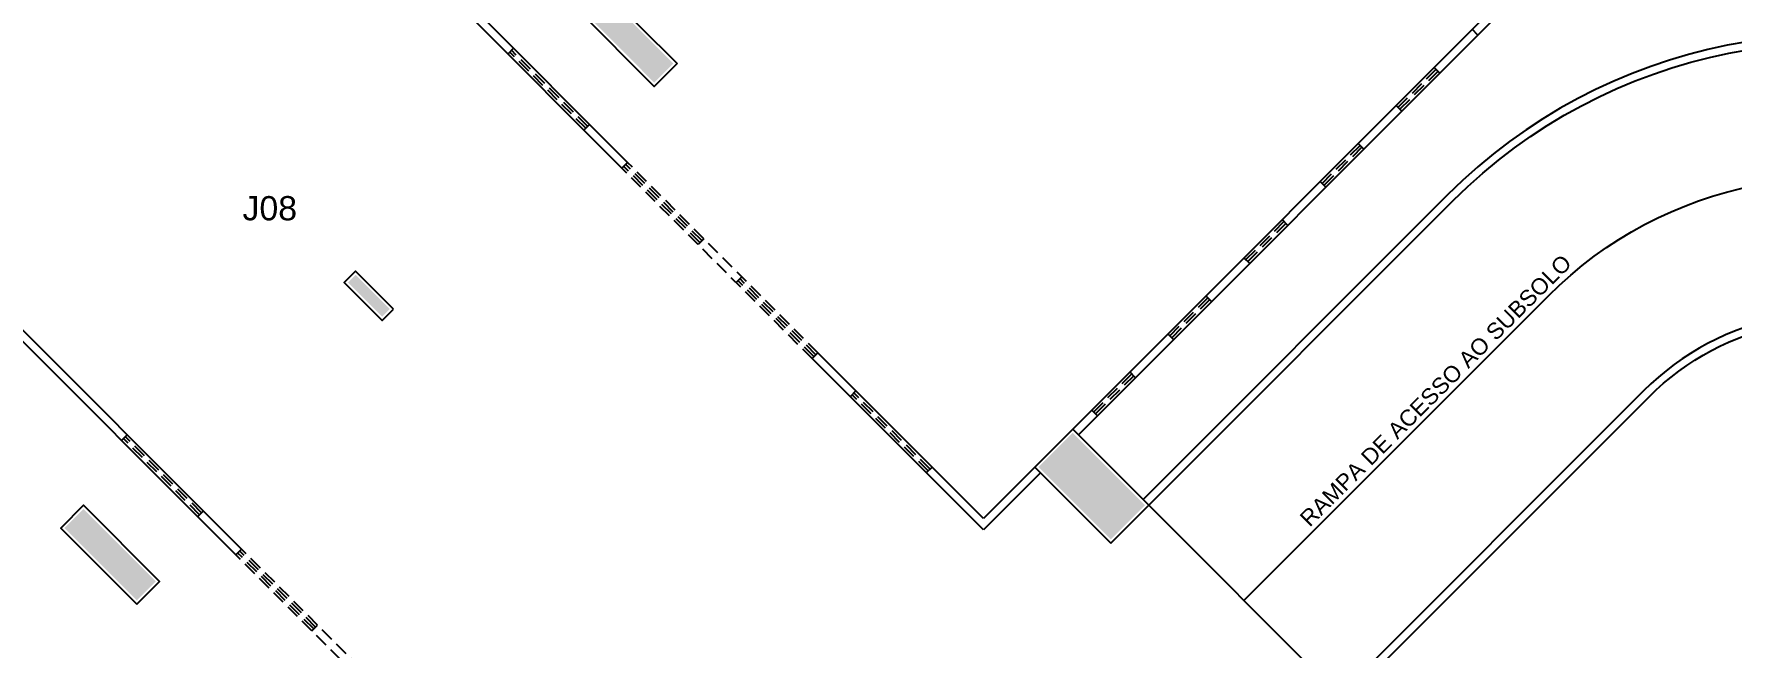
# Model space of a CAD drawing. Extents: x 308 to 539, y -42 to 210.
# Drawn here: x 457.21 to 488.75, y 98.32 to 109.71 of the extents above; entities that cross this region are included whole.
import ezdxf

# ---------------------------------------------------------------- set-up
doc = ezdxf.new("R2010")
doc.units = 0
doc.header["$LTSCALE"] = 2
doc.linetypes.add('HIDDEN', pattern=[0.375, 0.25, -0.125])
for name, color, linetype in [('ESQUADRIA-ALTA-ARY', 7, 'HIDDEN'), ('HACHURAS-ARY', 9, 'CONTINUOUS'), ('PAREDE-ALTA-ARY', 1, 'CONTINUOUS'), ('PILARES-PRINC-ARY', 5, 'CONTINUOUS'), ('RAMPA-ARY', 2, 'CONTINUOUS'), ('RAMPA-INT-ARY', 7, 'CONTINUOUS'), ('TEXTO-PB-COR-ARY', 12, 'CONTINUOUS')]:
    doc.layers.add(name, color=color, linetype=linetype)
doc.styles.add('ARIAL', font='arial.ttf', dxfattribs={"height": 0.5})

msp = doc.modelspace()

# ---------------------------------------------------------------- hatches: boundary and pattern name
at = {"layer": 'HACHURAS-ARY', "ltscale": 0.5}
for points in [[(467.751, 110.502), (467.398, 110.149), (468.741, 108.805), (469.095, 109.159)], [(463.19, 105.234), (463.049, 105.093), (463.685, 104.457), (463.827, 104.598)], [(476.519, 102.3), (475.883, 101.664), (477.226, 100.32), (477.863, 100.956)], [(458.135, 100.886), (457.781, 100.532), (459.124, 99.189), (459.478, 99.542)]]:
    msp.add_hatch(color=256, dxfattribs=at).paths.add_polyline_path(points)

# ---------------------------------------------------------------- linework, layer by layer
at = {"layer": 'ESQUADRIA-ALTA-ARY', "ltscale": 0.5}
for p, q in [((484.05, 109.689), (483.944, 109.795)), ((466.125, 109.442), (466.019, 109.336)), ((467.468, 107.957), (466.054, 109.371)), ((467.504, 107.992), (466.089, 109.406)), ((482.565, 108.346), (483.272, 109.053)), ((483.308, 109.017), (482.6, 108.31)), ((483.343, 108.982), (483.237, 109.088)), ((482.636, 108.275), (482.53, 108.381)), ((467.539, 108.027), (467.433, 107.921)), ((481.151, 106.931), (481.858, 107.639)), ((481.893, 107.603), (481.186, 106.896)), ((481.929, 107.568), (481.823, 107.674)), ((469.59, 105.835), (468.175, 107.25)), ((469.625, 105.871), (468.211, 107.285)), ((471.782, 103.785), (468.246, 107.32)), ((471.676, 103.679), (468.14, 107.214)), ((481.222, 106.861), (481.115, 106.967)), ((479.737, 105.517), (480.444, 106.224)), ((480.479, 106.189), (479.772, 105.482)), ((480.514, 106.154), (480.408, 106.26)), ((469.66, 105.906), (469.554, 105.8)), ((479.807, 105.447), (479.701, 105.553)), ((470.367, 105.199), (470.261, 105.093)), ((471.711, 103.714), (470.297, 105.128)), ((471.746, 103.75), (470.332, 105.164)), ((478.322, 104.103), (479.03, 104.81)), ((479.065, 104.775), (478.358, 104.068)), ((479.1, 104.739), (478.994, 104.846)), ((478.393, 104.032), (478.287, 104.138)), ((476.908, 102.689), (477.615, 103.396)), ((477.651, 103.361), (476.944, 102.653)), ((477.686, 103.325), (477.58, 103.431)), ((472.489, 103.078), (472.383, 102.972)), ((473.832, 101.593), (472.418, 103.007)), ((473.868, 101.628), (472.453, 103.042)), ((476.979, 102.618), (476.873, 102.724)), ((458.842, 102.159), (458.948, 102.265)), ((460.291, 100.78), (458.877, 102.194)), ((460.327, 100.815), (458.912, 102.229)), ((473.903, 101.664), (473.797, 101.557)), ((460.256, 100.744), (460.362, 100.85)), ((464.498, 96.502), (460.963, 100.037)), ((462.413, 98.658), (460.998, 100.073)), ((462.448, 98.694), (461.034, 100.108)), ((464.605, 96.608), (461.069, 100.143)), ((462.377, 98.623), (462.483, 98.729))]:
    msp.add_line(p, q, dxfattribs=at)
at = {"layer": 'PAREDE-ALTA-ARY'}
for p, q in [((486.638, 112.49), (476.519, 102.371)), ((476.625, 102.265), (486.78, 112.419)), ((468.246, 107.32), (465.418, 110.149)), ((468.14, 107.214), (465.312, 110.043)), ((468.246, 107.32), (468.14, 107.214)), ((461.069, 100.143), (455.872, 105.34)), ((460.963, 100.037), (455.872, 105.128)), ((471.782, 103.785), (471.676, 103.679)), ((474.858, 100.709), (471.782, 103.785)), ((474.858, 100.497), (471.676, 103.679)), ((475.812, 101.664), (474.858, 100.709)), ((475.918, 101.557), (474.858, 100.497)), ((460.963, 100.037), (461.069, 100.143))]:
    msp.add_line(p, q, dxfattribs=at)
at = {"layer": 'PILARES-PRINC-ARY'}
for points in [[(469.165, 109.159), (468.741, 108.735), (467.327, 110.149), (467.751, 110.573)], [(463.897, 104.598), (463.19, 105.305), (462.978, 105.093), (463.685, 104.386)], [(477.226, 100.249), (477.934, 100.956), (476.519, 102.371), (475.812, 101.664)], [(459.124, 99.118), (459.549, 99.542), (458.135, 100.956), (457.71, 100.532)]]:
    msp.add_lwpolyline(points, close=True, dxfattribs=at)
at = {"layer": 'RAMPA-ARY'}
msp.add_line((481.469, 97.421), (477.934, 100.956), dxfattribs=at)
for points in [[(488.753, 127.077), (488.753, 119.077, 0.303347), (494.926, 109.838), (503.182, 106.419), (503.125, 106.28), (494.869, 109.7, -0.303347), (488.603, 119.077), (488.603, 127.077)], [(477.934, 100.956), (483.59, 106.613, -0.303347), (494.488, 108.781), (502.744, 105.361), (502.802, 105.5), (494.546, 108.92, 0.303347), (483.484, 106.719), (477.827, 101.062)], [(481.575, 97.315), (487.232, 102.972, -0.303347), (492.517, 104.023), (500.773, 100.603), (500.831, 100.742), (492.575, 104.162, 0.303347), (487.126, 103.078), (481.469, 97.421)]]:
    msp.add_lwpolyline(points, format="xyb", dxfattribs=at)
at = {"layer": 'RAMPA-INT-ARY'}
msp.add_lwpolyline([(479.701, 99.189), (485.358, 104.846, -0.303347), (493.532, 106.471), (501.628, 103.118)], format="xyb", dxfattribs=at)

# ---------------------------------------------------------------- texts
at = {"layer": 'TEXTO-PB-COR-ARY', "style": 'ARIAL'}
msp.add_text('J08', height=0.45, dxfattribs=at).set_placement((461.089, 106.247))
msp.add_text('RAMPA DE ACESSO AO SUBSOLO', height=0.3, rotation=45, dxfattribs=at).set_placement((480.923, 100.536))

doc.saveas('drawing.dxf')
